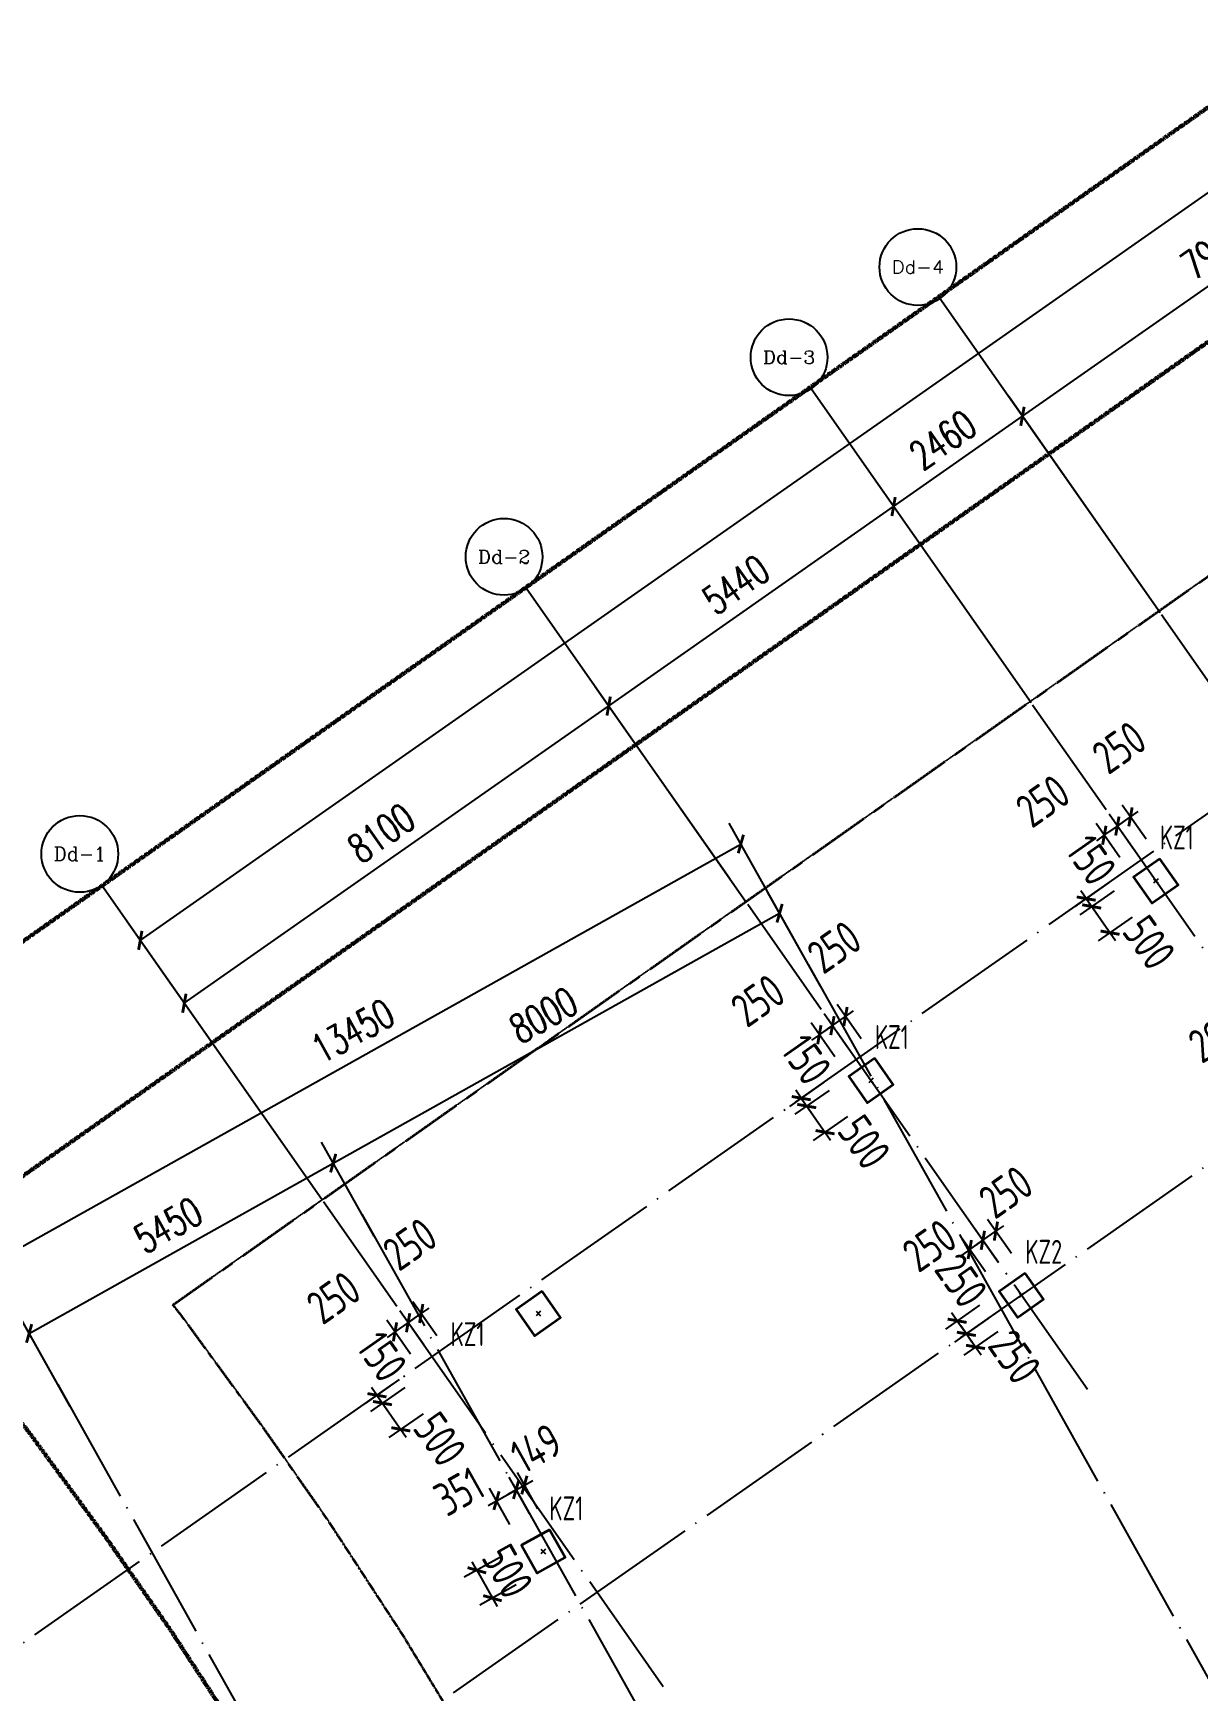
# Model space of a CAD drawing. Header units: millimetres. Extents: x 1089227 to 13101469, y 618865 to 10240562.
# Drawn here: x 1679340 to 1697552, y 4833629 to 4859553 of the extents above; entities that cross this region are included whole.
import ezdxf
from ezdxf.enums import TextEntityAlignment as Align

# ---------------------------------------------------------------- set-up
doc = ezdxf.new("R2010")
doc.units = ezdxf.units.MM
doc.header["$LTSCALE"] = 1000
doc.header["$PDMODE"] = 3
doc.header["$PDSIZE"] = 200
for name, pattern in [('A09-G-CTRL-用地红线+建筑退线_设计区$0$A02-G-MAIN-用地红线+退线_设计区$0$Redline1', [20, 10, -2, 2, -2, 2, -2]), ('A09-G-CTRL-用地红线+建筑退线_设计区$0$Controlline1', [12.8, 8, -1.6, 1.6, -1.6]), ('DOTE', [2.42, 2, -0.2, 0.02, -0.2])]:
    doc.linetypes.add(name, pattern=pattern)
doc.layers.get('0').update_dxf_attribs({"linetype": 'CONTINUOUS'})
doc.layers.get('Defpoints').update_dxf_attribs({"linetype": 'CONTINUOUS'})
for name, color, linetype, lineweight in [('A09-G-CTRL-用地红线+建筑退线_设计区$0$Z-REDL(用地红线)', 10, 'CONTINUOUS', 60), ('A09-G-CTRL-用地红线+建筑退线_设计区$0$Z-REDL-CTRL(建筑控制线)', 40, 'CONTINUOUS', 35), ('S-COLU', 30, 'CONTINUOUS', 0)]:
    doc.layers.add(name, color=color, linetype=linetype, lineweight=lineweight)
for name, color, linetype in [('AXIS', 3, 'CONTINUOUS'), ('AXIS_TEXT', 7, 'CONTINUOUS'), ('COLU_DIM', 3, 'CONTINUOUS'), ('COLU_NUM', 7, 'CONTINUOUS'), ('DOTE', 1, 'DOTE'), ('TK-TEXT', 7, 'CONTINUOUS'), ('单形心', 4, 'CONTINUOUS')]:
    doc.layers.add(name, color=color, linetype=linetype)
doc.layers.add('TK-MEMO', color=8, linetype='CONTINUOUS', plot=False)
doc.styles.add('_TCH_AXIS', font='COMPLEX', dxfattribs={"bigfont": 'AllInOneBig.shx'})
doc.styles.add('_TCH_DIM_T3', font='SIMPLEX', dxfattribs={"width": 0.705882, "bigfont": 'AllInOneBig.shx'})
doc.styles.add('COMPLEX', font='COMPLEX', dxfattribs={"bigfont": 'AllInOneBig.shx'})
doc.styles.add('SADITK', font='sadixcsg.shx', dxfattribs={"bigfont": 'AllInOneBig.shx'})
doc.styles.add('SADITK-SX', font='simfang.ttf', dxfattribs={"width": 0.7})
doc.styles.add('TSSD_Dimension', font='tssdeng.shx', dxfattribs={"width": 0.75, "bigfont": 'Hztxt.shx'})
doc.styles.add('TSSD_Label', font='Tssdeng.shx', dxfattribs={"width": 0.7, "bigfont": 'hztxt.shx'})
doc.dimstyles.new('_TCH_ARCH&&150', dxfattribs={"dimtxt": 446.25, "dimasz": 150, "dimexe": 375, "dimexo": 450, "dimgap": 189.375, "dimtad": 1, "dimdec": 0, "dimzin": 0, "dimdsep": 46, "dimtxsty": '_TCH_DIM_T3', "dimblk": 'ARCHTICK', "dimcen": 0.09, "dimclrt": 7, "dimazin": 2, "dimtfac": 1, "dimtdec": 0, "dimtix": 1, "dimtmove": 2, "dimatfit": 3, "dimfxl": 0, "dimtolj": 1, "dimtzin": 0, "dimarcsym": 0})
doc.dimstyles.new('TSSD_150_150', dxfattribs={"dimtxt": 525, "dimasz": 150, "dimexe": 225, "dimexo": 375, "dimgap": 150, "dimtad": 1, "dimdec": 0, "dimzin": 0, "dimdsep": 46, "dimtxsty": 'TSSD_Dimension', "dimblk": 'ARCHTICK', "dimblk1": 'ARCHTICK', "dimblk2": 'ARCHTICK', "dimcen": 0, "dimdle": 150, "dimclrt": 7, "dimadec": 0, "dimazin": 0, "dimtfac": 1, "dimtdec": 0, "dimtix": 1, "dimtmove": 2, "dimatfit": 3, "dimfxl": 0, "dimtolj": 1, "dimtzin": 0, "dimarcsym": 0})

# ---------------------------------------------------------------- blocks, each defined once
blk = doc.blocks.new('0323最综用地红线')
at = {"layer": 'A09-G-CTRL-用地红线+建筑退线_设计区$0$Z-REDL(用地红线)', "color": 1, "linetype": 'A09-G-CTRL-用地红线+建筑退线_设计区$0$A02-G-MAIN-用地红线+退线_设计区$0$Redline1', "ltscale": 0.0005}
for points in [[(8183461, 3517876), (8169550, 3509328), (8160131, 3503545), (8152099, 3498611), (8138696, 3502107), (8115930, 3542824), (8115518, 3543566), (8115083, 3544303), (8114192, 3545772), (8113134, 3547397), (8112184, 3548757), (8111024, 3550345), (8109764, 3551947), (8108980, 3552895), (8108279, 3553719), (8107449, 3554647), (8106876, 3555285), (8107102, 3555445), (8142901, 3580643), (8156927, 3591183), (8157094, 3591770), (8196348, 3620115)], [(8181891, 3520433), (8167979, 3511884), (8158561, 3506101), (8151618, 3501837), (8140691, 3504687), (8118551, 3544286), (8118121, 3545058), (8117658, 3545843), (8116732, 3547370), (8115621, 3549075), (8114626, 3550500), (8113415, 3552157), (8112100, 3553830), (8111334, 3554756), (8144666, 3578217), (8159537, 3589391), (8159695, 3589947), (8198106, 3617684)]]:
    blk.add_lwpolyline(points, dxfattribs=at)
at = {"layer": 'A09-G-CTRL-用地红线+建筑退线_设计区$0$Z-REDL-CTRL(建筑控制线)', "linetype": 'A09-G-CTRL-用地红线+建筑退线_设计区$0$Controlline1', "ltscale": 0.0005, "flags": 128}
blk.add_lwpolyline([(8299567, 3686108), (8326626, 3675265), (8336400, 3687495), (8338983, 3690878), (8341712, 3688883), (8341724, 3688834), (8348492, 3681996), (8336495, 3657264), (8335815, 3655857), (8334921, 3653765), (8334408, 3652495), (8333554, 3650188), (8332762, 3647815), (8332296, 3646270), (8331866, 3644682), (8331460, 3643007), (8331063, 3641145), (8330737, 3639422), (8330293, 3636480), (8330017, 3634043), (8329761, 3630317), (8329732, 3627942), (8329763, 3625708), (8329928, 3622644), (8330113, 3620704), (8330325, 3618642), (8330653, 3615645), (8331572, 3606971), (8333151, 3600656), (8334420, 3595620), (8335099, 3592902), (8332162, 3588340), (8329462, 3587873), (8325135, 3587049), (8322510, 3586515), (8319525, 3585891), (8317926, 3585544), (8316578, 3585249), (8315535, 3585011), (8313300, 3584499), (8310791, 3583894), (8309251, 3583537), (8305740, 3582637), (8303918, 3582156), (8302104, 3581668), (8299703, 3581012), (8297227, 3580315), (8295056, 3579682), (8292998, 3579074), (8290643, 3578358), (8288572, 3577710), (8287591, 3577398), (8286161, 3576940), (8284503, 3576401), (8282624, 3575767), (8281086, 3575247), (8278146, 3574222), (8273894, 3572680), (8272471, 3572149), (8271089, 3571640), (8267888, 3570407), (8264331, 3569000), (8260702, 3567515), (8258549, 3566609), (8254947, 3565066), (8252185, 3563832), (8250834, 3563232), (8249176, 3562470), (8247994, 3561930), (8245505, 3560754), (8242980, 3559544), (8239801, 3558013), (8237959, 3557076), (8235838, 3555996), (8233384, 3554698), (8228450, 3552051), (8226178, 3550787), (8222141, 3548504), (8215629, 3544667), (8213710, 3543497), (8193657, 3531175), (8180322, 3522990), (8166408, 3514440), (8156991, 3508658), (8151138, 3505062), (8142685, 3507267), (8121171, 3545747), (8120724, 3546549), (8120233, 3547383), (8119272, 3548967), (8118108, 3550752), (8117067, 3552244), (8115806, 3553970), (8115672, 3554140), (8146431, 3575790), (8162146, 3587599), (8162295, 3588125), (8199863, 3615253), (8204215, 3618404), (8231584, 3638167), (8260590, 3655826), (8295376, 3680010)], close=True, dxfattribs=at)
blk = doc.blocks.new('template_31-施工图_A0_A0_1.0000_3fa9c08c64a9101061c9a26412af947e', base_point=(-1189, 0))
at = {"layer": 'TK-MEMO', "style": 'SADITK', "width": 0.8}
for s, p in [('灰色文字和线型：不打印，请确保识别区内无其他图素；', (-1190.29, 956.19)), ('白色文字：不编辑时不打印，请勿超出所在区域。否则可能引起签章识别问题', (-1190.26, 919.14)), ('同一行需多名人员签字时，印刷体签名：1.同一行人名在同一单元中（图框、同个参照或块），若分多个，签字将出错；', (-1190.26, 882.09))]:
    blk.add_text(s, height=28.5, dxfattribs=at).set_placement(p, align=Align.BOTTOM_LEFT)
at = {"layer": 'TK-TEXT', "style": 'SADITK-SX', "width": 0.7}
for tag, p in [('市政会签', (-1176, 381.5)), ('园林会签', (-1176, 343.5)), ('幕墙会签', (-1176, 305.5)), ('装饰会签', (-1176, 267.5)), ('燃气会签', (-1176, 229.5)), ('暖通会签', (-1176, 191.5)), ('电气会签', (-1176, 153.5)), ('给排水会签', (-1176, 115.5)), ('结构会签', (-1176, 77.5)), ('建筑会签', (-1176, 39.5))]:
    blk.add_attdef(tag, text='', height=4, rotation=90, dxfattribs=at).set_placement(p, align=Align.MIDDLE_CENTER)
for tag, height, p in [('专业审定', 4, (1134.75, 268)), ('专业审核', 4, (1134.75, 248)), ('项目负责1', 4, (1134.75, 238)), ('项目负责2', 4, (1134.75, 228)), ('专业负责1', 4, (1134.75, 218)), ('专业负责2', 4, (1134.75, 208)), ('专业校对', 4, (1134.75, 198)), ('专业设计', 4, (1134.75, 188)), ('方案设计', 4, (1134.75, 178)), ('专业制图', 4, (1134.75, 168)), ('建设单位_001', 4, (1148.5, 140)), ('建设地点_001', 4, (1148.5, 124)), ('工程名称_001', 4, (1148.5, 106)), ('子项名称_001', 4, (1148.5, 86)), ('图纸名称_001', 4, (1148.5, 66)), ('版次', 4, (1129.5, 53)), ('日期', 4, (1165, 53)), ('图别', 4, (1129.5, 43)), ('图号', 4, (1165, 43)), ('合同号', 4, (1136, 30)), ('项目编号1', 2, (1114.06, 13.58)), ('阶段编号1', 2, (1132.25, 13.75)), ('子项编号1', 2, (1144.75, 13.75))]:
    blk.add_attdef(tag, text='', height=height, dxfattribs=at).set_placement(p, align=Align.MIDDLE_CENTER)
blk = doc.blocks.new('_ArchTick')
at = {"color": 0, "linetype": 'ByBlock', "const_width": 0.3}
blk.add_lwpolyline([(-0.71, -0.71), (0.71, 0.71)], dxfattribs=at)
blk = doc.blocks.new('*D416')
at = {"layer": 'AXIS', "color": 0, "lineweight": -2, "transparency": 16777216}
for p, q in [((-209784, 19436), (-211213, 21988)), ((-222765, 15090), (-211030, 21661)), ((-221519, 12865), (-222948, 15417))]:
    blk.add_line(p, q, dxfattribs=at)
at = {"layer": 'Defpoints', "color": 0, "transparency": 16777216}
for p in [(-211030, 21661), (-209564, 19043), (-221300, 12472)]:
    blk.add_point(p, dxfattribs=at)
at = {"layer": 'AXIS', "color": 0, "lineweight": -2, "transparency": 16777216, "xscale": 150, "yscale": 150, "zscale": 150}
for p, rotation in [((-211030, 21661), 29.2447278322574), ((-222765, 15090), 209.2447278322574)]:
    blk.add_blockref('_ArchTick', p, dxfattribs=dict(at, rotation=rotation))
at = {"layer": 'AXIS', "color": 7, "transparency": 16777216, "insert": (-217099, 18735), "char_height": 446.2, "attachment_point": 5, "rotation": 29.2447, "style": '_TCH_DIM_T3'}
blk.add_mtext('\\A1;13450', dxfattribs=at)
blk = doc.blocks.new('*D417')
at = {"layer": 'AXIS', "color": 0, "lineweight": -2, "transparency": 16777216}
for p, q in [((-216764, 15527), (-217587, 16997)), ((-222159, 14007), (-217404, 16670)), ((-221519, 12865), (-222342, 14335))]:
    blk.add_line(p, q, dxfattribs=at)
at = {"layer": 'Defpoints', "color": 0, "transparency": 16777216}
for p in [(-217404, 16670), (-216544, 15135), (-221300, 12472)]:
    blk.add_point(p, dxfattribs=at)
at = {"layer": 'AXIS', "color": 0, "lineweight": -2, "transparency": 16777216, "xscale": 150, "yscale": 150, "zscale": 150}
for p, rotation in [((-217404, 16670), 29.24472783225806), ((-222159, 14007), 209.2447278322581)]:
    blk.add_blockref('_ArchTick', p, dxfattribs=dict(at, rotation=rotation))
at = {"layer": 'AXIS', "color": 7, "transparency": 16777216, "insert": (-219983, 15699), "char_height": 446.2, "attachment_point": 5, "rotation": 29.2447, "style": '_TCH_DIM_T3'}
blk.add_mtext('\\A1;5450', dxfattribs=at)
blk = doc.blocks.new('*D418')
at = {"layer": 'AXIS', "color": 0, "lineweight": -2, "transparency": 16777216}
for p, q in [((-209784, 19436), (-210607, 20905)), ((-217404, 16670), (-210424, 20578)), ((-216764, 15527), (-217587, 16997))]:
    blk.add_line(p, q, dxfattribs=at)
at = {"layer": 'Defpoints', "color": 0, "transparency": 16777216}
for p in [(-210424, 20578), (-209564, 19043), (-216544, 15135)]:
    blk.add_point(p, dxfattribs=at)
at = {"layer": 'AXIS', "color": 0, "lineweight": -2, "transparency": 16777216, "xscale": 150, "yscale": 150, "zscale": 150}
for p, rotation in [((-210424, 20578), 29.24472783225697), ((-217404, 16670), 209.244727832257)]:
    blk.add_blockref('_ArchTick', p, dxfattribs=dict(at, rotation=rotation))
at = {"layer": 'AXIS', "color": 7, "transparency": 16777216, "insert": (-214115, 18984), "char_height": 446.2, "attachment_point": 5, "rotation": 29.2447, "style": '_TCH_DIM_T3'}
blk.add_mtext('\\A1;8000', dxfattribs=at)
blk = doc.blocks.new('_AXISO')
blk.add_circle((0, 0), 0.5)
at = {"layer": 'AXIS_TEXT', "style": 'COMPLEX', "width": 1.041667}
blk.add_attdef('A', text='', height=0.56, dxfattribs=at).set_placement((-0.25, -0.28), (0.25, -0.28), align=Align.FIT)
blk = doc.blocks.new('*D470')
at = {"layer": 'AXIS', "color": 0, "lineweight": -2, "transparency": 16777216}
for p, q in [((-36450, 143503), (-39246, 147497)), ((-220421, 20154), (-39031, 147189)), ((-217839, 16468), (-220636, 20461))]:
    blk.add_line(p, q, dxfattribs=at)
at = {"layer": 'Defpoints', "color": 0, "transparency": 16777216}
for p in [(-39031, 147189), (-36192, 143135), (-217581, 16100)]:
    blk.add_point(p, dxfattribs=at)
at = {"layer": 'AXIS', "color": 0, "lineweight": -2, "transparency": 16777216, "xscale": 150, "yscale": 150, "zscale": 150}
for p, rotation in [((-39031, 147189), 35.00532206532372), ((-220421, 20154), 215.0053220653237)]:
    blk.add_blockref('_ArchTick', p, dxfattribs=dict(at, rotation=rotation))
at = {"layer": 'AXIS', "color": 7, "transparency": 16777216, "insert": (-129962, 84010), "char_height": 446.2, "attachment_point": 5, "rotation": 35.0053, "style": '_TCH_DIM_T3'}
blk.add_mtext('\\A1;221450', dxfattribs=at)
blk = doc.blocks.new('*D471')
at = {"layer": 'AXIS', "color": 0, "lineweight": -2, "transparency": 16777216}
for p, q in [((-211204, 21115), (-213313, 24125)), ((-219732, 19171), (-213097, 23818)), ((-217839, 16468), (-219947, 19478))]:
    blk.add_line(p, q, dxfattribs=at)
at = {"layer": 'Defpoints', "color": 0, "transparency": 16777216}
for p in [(-213097, 23818), (-210946, 20746), (-217581, 16100)]:
    blk.add_point(p, dxfattribs=at)
at = {"layer": 'AXIS', "color": 0, "lineweight": -2, "transparency": 16777216, "xscale": 150, "yscale": 150, "zscale": 150}
for p, rotation in [((-213097, 23818), 35.00532206532461), ((-219732, 19171), 215.0053220653246)]:
    blk.add_blockref('_ArchTick', p, dxfattribs=dict(at, rotation=rotation))
at = {"layer": 'AXIS', "color": 7, "transparency": 16777216, "insert": (-216651, 21832), "char_height": 446.2, "attachment_point": 5, "rotation": 35.0053, "style": '_TCH_DIM_T3'}
blk.add_mtext('\\A1;8100', dxfattribs=at)
blk = doc.blocks.new('*D472')
at = {"layer": 'AXIS', "color": 0, "lineweight": -2, "transparency": 16777216}
for p, q in [((-206748, 24235), (-208857, 27246)), ((-213097, 23818), (-208642, 26938)), ((-211204, 21115), (-213313, 24125))]:
    blk.add_line(p, q, dxfattribs=at)
at = {"layer": 'Defpoints', "color": 0, "transparency": 16777216}
for p in [(-208642, 26938), (-206490, 23867), (-210946, 20746)]:
    blk.add_point(p, dxfattribs=at)
at = {"layer": 'AXIS', "color": 0, "lineweight": -2, "transparency": 16777216, "xscale": 150, "yscale": 150, "zscale": 150}
for p, rotation in [((-208642, 26938), 35.00532206532261), ((-213097, 23818), 215.0053220653226)]:
    blk.add_blockref('_ArchTick', p, dxfattribs=dict(at, rotation=rotation))
at = {"layer": 'AXIS', "color": 7, "transparency": 16777216, "insert": (-211106, 25716), "char_height": 446.2, "attachment_point": 5, "rotation": 35.0053, "style": '_TCH_DIM_T3'}
blk.add_mtext('\\A1;5440', dxfattribs=at)
blk = doc.blocks.new('*D473')
at = {"layer": 'AXIS', "color": 0, "lineweight": -2, "transparency": 16777216}
for p, q in [((-204733, 25647), (-206842, 28657)), ((-208642, 26938), (-206627, 28350)), ((-206748, 24235), (-208857, 27246))]:
    blk.add_line(p, q, dxfattribs=at)
at = {"layer": 'Defpoints', "color": 0, "transparency": 16777216}
for p in [(-206627, 28350), (-204475, 25278), (-206490, 23867)]:
    blk.add_point(p, dxfattribs=at)
at = {"layer": 'AXIS', "color": 0, "lineweight": -2, "transparency": 16777216, "xscale": 150, "yscale": 150, "zscale": 150}
for p, rotation in [((-206627, 28350), 35.0053220653228), ((-208642, 26938), 215.0053220653228)]:
    blk.add_blockref('_ArchTick', p, dxfattribs=dict(at, rotation=rotation))
at = {"layer": 'AXIS', "color": 7, "transparency": 16777216, "insert": (-207871, 27982), "char_height": 446.2, "attachment_point": 5, "rotation": 35.0053, "style": '_TCH_DIM_T3'}
blk.add_mtext('\\A1;2460', dxfattribs=at)
blk = doc.blocks.new('*D474')
at = {"layer": 'AXIS', "color": 0, "lineweight": -2, "transparency": 16777216}
for p, q in [((-198263, 30178), (-200371, 33189)), ((-206627, 28350), (-200156, 32881)), ((-204733, 25647), (-206842, 28657))]:
    blk.add_line(p, q, dxfattribs=at)
at = {"layer": 'Defpoints', "color": 0, "transparency": 16777216}
for p in [(-200156, 32881), (-198004, 29810), (-204475, 25278)]:
    blk.add_point(p, dxfattribs=at)
at = {"layer": 'AXIS', "color": 0, "lineweight": -2, "transparency": 16777216, "xscale": 150, "yscale": 150, "zscale": 150}
for p, rotation in [((-200156, 32881), 35.00532206532433), ((-206627, 28350), 215.0053220653243)]:
    blk.add_blockref('_ArchTick', p, dxfattribs=dict(at, rotation=rotation))
at = {"layer": 'AXIS', "color": 7, "transparency": 16777216, "insert": (-203628, 30953), "char_height": 446.2, "attachment_point": 5, "rotation": 35.0053, "style": '_TCH_DIM_T3'}
blk.add_mtext('\\A1;7900', dxfattribs=at)
blk = doc.blocks.new('BANWANG_XINGXIN')
at = {"color": 0}
for points in [[(0.71, 0.71), (-0.71, -0.71)], [(-0.71, 0.71), (0.71, -0.71)]]:
    blk.add_lwpolyline(points, dxfattribs=at)
blk = doc.blocks.new('*D1283')
at = {"layer": 'COLU_DIM', "color": 0, "lineweight": -2, "transparency": 16777216}
for p, q in [((1687099, 4836404), (1686781, 4836971)), ((1686454, 4836530), (1687022, 4836848)), ((1686793, 4836233), (1686475, 4836800))]:
    blk.add_line(p, q, dxfattribs=at)
at = {"layer": 'Defpoints', "color": 0, "transparency": 16777216}
for p in [(1686891, 4836775), (1687282, 4836077), (1686976, 4835906)]:
    blk.add_point(p, dxfattribs=at)
at = {"layer": 'COLU_DIM', "color": 0, "lineweight": -2, "transparency": 16777216, "xscale": 150, "yscale": 150, "zscale": 150}
for p, rotation in [((1686585, 4836604), 209.2381088890691), ((1686891, 4836775), 29.23810888906908)]:
    blk.add_blockref('_ArchTick', p, dxfattribs=dict(at, rotation=rotation))
at = {"layer": 'COLU_DIM', "color": 7, "transparency": 16777216, "insert": (1685999, 4836748), "char_height": 525, "attachment_point": 5, "rotation": 29.2381, "style": 'TSSD_Dimension'}
blk.add_mtext('\\A1;351', dxfattribs=at)
blk = doc.blocks.new('*D1284')
at = {"layer": 'COLU_DIM', "color": 0, "lineweight": -2, "transparency": 16777216}
for p, q in [((1687099, 4836404), (1686781, 4836971)), ((1687229, 4836477), (1686911, 4837044)), ((1686891, 4836775), (1686760, 4836702)), ((1686891, 4836775), (1687021, 4836848)), ((1687021, 4836848), (1687152, 4836921))]:
    blk.add_line(p, q, dxfattribs=at)
at = {"layer": 'Defpoints', "color": 0, "transparency": 16777216}
for p in [(1687021, 4836848), (1687282, 4836077), (1687412, 4836150)]:
    blk.add_point(p, dxfattribs=at)
at = {"layer": 'COLU_DIM', "color": 0, "lineweight": -2, "transparency": 16777216, "xscale": 150, "yscale": 150, "zscale": 150}
for p, rotation in [((1687021, 4836848), 209.2381088890691), ((1686891, 4836775), 29.23810888906906)]:
    blk.add_blockref('_ArchTick', p, dxfattribs=dict(at, rotation=rotation))
at = {"layer": 'COLU_DIM', "color": 7, "transparency": 16777216, "insert": (1687205, 4837423), "char_height": 525, "attachment_point": 5, "rotation": 29.2381, "style": 'TSSD_Dimension'}
blk.add_mtext('\\A1;149', dxfattribs=at)
blk = doc.blocks.new('*D1285')
at = {"layer": 'COLU_DIM', "color": 0, "lineweight": -2, "transparency": 16777216}
for p, q in [((1686648, 4835722), (1686081, 4835405)), ((1686278, 4835515), (1686204, 4835646)), ((1686278, 4835515), (1686522, 4835078)), ((1686893, 4835286), (1686326, 4834969)), ((1686522, 4835078), (1686595, 4834948))]:
    blk.add_line(p, q, dxfattribs=at)
at = {"layer": 'Defpoints', "color": 0, "transparency": 16777216}
for p in [(1686976, 4835906), (1687220, 4835469), (1686522, 4835078)]:
    blk.add_point(p, dxfattribs=at)
at = {"layer": 'COLU_DIM', "color": 0, "lineweight": -2, "transparency": 16777216, "xscale": 150, "yscale": 150, "zscale": 150}
for p, rotation in [((1686278, 4835515), 299.2381088690457), ((1686522, 4835078), 119.2381088690458)]:
    blk.add_blockref('_ArchTick', p, dxfattribs=dict(at, rotation=rotation))
at = {"layer": 'COLU_DIM', "color": 7, "transparency": 16777216, "insert": (1686760, 4835498), "char_height": 525, "attachment_point": 5, "rotation": 299.2381, "style": 'TSSD_Dimension'}
blk.add_mtext('\\A1;500', dxfattribs=at)
blk = doc.blocks.new('*D1286')
at = {"layer": 'COLU_DIM', "color": 0, "lineweight": -2, "transparency": 16777216}
for p, q in [((1696537, 4846806), (1696164, 4847338)), ((1696333, 4846662), (1695960, 4847195)), ((1696089, 4847010), (1696293, 4847154)), ((1696293, 4847154), (1696416, 4847240)), ((1696089, 4847010), (1695966, 4846924))]:
    blk.add_line(p, q, dxfattribs=at)
at = {"layer": 'Defpoints', "color": 0, "transparency": 16777216}
for p in [(1696293, 4847154), (1696548, 4846355), (1696752, 4846498)]:
    blk.add_point(p, dxfattribs=at)
at = {"layer": 'COLU_DIM', "color": 0, "lineweight": -2, "transparency": 16777216, "xscale": 150, "yscale": 150, "zscale": 150}
for p, rotation in [((1696293, 4847154), 215.0100000315028), ((1696089, 4847010), 35.01000003150274)]:
    blk.add_blockref('_ArchTick', p, dxfattribs=dict(at, rotation=rotation))
at = {"layer": 'COLU_DIM', "color": 7, "transparency": 16777216, "insert": (1695128, 4847546), "char_height": 525, "attachment_point": 5, "rotation": 35.01, "style": 'TSSD_Dimension'}
blk.add_mtext('\\A1;250', dxfattribs=at)
blk = doc.blocks.new('*D1287')
at = {"layer": 'COLU_DIM', "color": 0, "lineweight": -2, "transparency": 16777216}
for p, q in [((1696537, 4846806), (1696164, 4847338)), ((1696742, 4846949), (1696369, 4847481)), ((1696498, 4847297), (1696621, 4847383)), ((1696293, 4847154), (1696171, 4847068)), ((1696293, 4847154), (1696498, 4847297))]:
    blk.add_line(p, q, dxfattribs=at)
at = {"layer": 'Defpoints', "color": 0, "transparency": 16777216}
for p in [(1696498, 4847297), (1696957, 4846642), (1696752, 4846498)]:
    blk.add_point(p, dxfattribs=at)
at = {"layer": 'COLU_DIM', "color": 0, "lineweight": -2, "transparency": 16777216, "xscale": 150, "yscale": 150, "zscale": 150}
for p, rotation in [((1696293, 4847154), 35.01000003150274), ((1696498, 4847297), 215.0100000315028)]:
    blk.add_blockref('_ArchTick', p, dxfattribs=dict(at, rotation=rotation))
at = {"layer": 'COLU_DIM', "color": 7, "transparency": 16777216, "insert": (1696322, 4848383), "char_height": 525, "attachment_point": 5, "rotation": 35.01, "style": 'TSSD_Dimension'}
blk.add_mtext('\\A1;250', dxfattribs=at)
blk = doc.blocks.new('*D1288')
at = {"layer": 'COLU_DIM', "color": 0, "lineweight": -2, "transparency": 16777216}
for p, q in [((1696154, 4846263), (1695622, 4845890)), ((1696241, 4846140), (1695708, 4845767)), ((1695806, 4846019), (1695720, 4846142)), ((1695806, 4846019), (1695892, 4845896)), ((1695892, 4845896), (1695978, 4845773))]:
    blk.add_line(p, q, dxfattribs=at)
at = {"layer": 'Defpoints', "color": 0, "transparency": 16777216}
for p in [(1696462, 4846478), (1696548, 4846355), (1695892, 4845896)]:
    blk.add_point(p, dxfattribs=at)
at = {"layer": 'COLU_DIM', "color": 0, "lineweight": -2, "transparency": 16777216, "xscale": 150, "yscale": 150, "zscale": 150}
for p, rotation in [((1695806, 4846019), 305.0099999943431), ((1695892, 4845896), 125.0099999943431)]:
    blk.add_blockref('_ArchTick', p, dxfattribs=dict(at, rotation=rotation))
at = {"layer": 'COLU_DIM', "color": 7, "transparency": 16777216, "insert": (1695887, 4846623), "char_height": 525, "attachment_point": 5, "rotation": 305.01, "style": 'TSSD_Dimension'}
blk.add_mtext('\\A1;150', dxfattribs=at)
blk = doc.blocks.new('*D1289')
at = {"layer": 'COLU_DIM', "color": 0, "lineweight": -2, "transparency": 16777216}
for p, q in [((1696241, 4846140), (1695708, 4845767)), ((1695806, 4846019), (1696265, 4845364)), ((1696527, 4845730), (1695995, 4845357))]:
    blk.add_line(p, q, dxfattribs=at)
at = {"layer": 'Defpoints', "color": 0, "transparency": 16777216}
for p in [(1696548, 4846355), (1696835, 4845945), (1696179, 4845486)]:
    blk.add_point(p, dxfattribs=at)
at = {"layer": 'COLU_DIM', "color": 0, "lineweight": -2, "transparency": 16777216, "xscale": 150, "yscale": 150, "zscale": 150}
for p, rotation in [((1695892, 4845896), 125.0099999943431), ((1696179, 4845486), 305.0099999943431)]:
    blk.add_blockref('_ArchTick', p, dxfattribs=dict(at, rotation=rotation))
at = {"layer": 'COLU_DIM', "color": 7, "transparency": 16777216, "insert": (1696792, 4845331), "char_height": 525, "attachment_point": 5, "rotation": 305.01, "style": 'TSSD_Dimension'}
blk.add_mtext('\\A1;500', dxfattribs=at)
blk = doc.blocks.new('*D1294')
at = {"layer": 'COLU_DIM', "color": 0, "lineweight": -2, "transparency": 16777216}
for p, q in [((1692081, 4843685), (1691709, 4844217)), ((1691877, 4843542), (1691504, 4844074)), ((1691633, 4843890), (1691838, 4844033)), ((1691838, 4844033), (1691960, 4844119)), ((1691633, 4843890), (1691510, 4843804))]:
    blk.add_line(p, q, dxfattribs=at)
at = {"layer": 'Defpoints', "color": 0, "transparency": 16777216}
for p in [(1691838, 4844033), (1692092, 4843234), (1692297, 4843378)]:
    blk.add_point(p, dxfattribs=at)
at = {"layer": 'COLU_DIM', "color": 0, "lineweight": -2, "transparency": 16777216, "xscale": 150, "yscale": 150, "zscale": 150}
for p, rotation in [((1691633, 4843890), 35.00531487011988), ((1691838, 4844033), 215.0053148701199)]:
    blk.add_blockref('_ArchTick', p, dxfattribs=dict(at, rotation=rotation))
at = {"layer": 'COLU_DIM', "color": 7, "transparency": 16777216, "insert": (1690673, 4844426), "char_height": 525, "attachment_point": 5, "rotation": 35.0053, "style": 'TSSD_Dimension'}
blk.add_mtext('\\A1;250', dxfattribs=at)
blk = doc.blocks.new('*D1295')
at = {"layer": 'COLU_DIM', "color": 0, "lineweight": -2, "transparency": 16777216}
for p, q in [((1692081, 4843685), (1691709, 4844217)), ((1692286, 4843828), (1691913, 4844361)), ((1692042, 4844176), (1692165, 4844263)), ((1691838, 4844033), (1691715, 4843947)), ((1691838, 4844033), (1692042, 4844176))]:
    blk.add_line(p, q, dxfattribs=at)
at = {"layer": 'Defpoints', "color": 0, "transparency": 16777216}
for p in [(1692042, 4844176), (1692501, 4843521), (1692297, 4843378)]:
    blk.add_point(p, dxfattribs=at)
at = {"layer": 'COLU_DIM', "color": 0, "lineweight": -2, "transparency": 16777216, "xscale": 150, "yscale": 150, "zscale": 150}
for p, rotation in [((1692042, 4844176), 215.0053148701199), ((1691838, 4844033), 35.00531487011988)]:
    blk.add_blockref('_ArchTick', p, dxfattribs=dict(at, rotation=rotation))
at = {"layer": 'COLU_DIM', "color": 7, "transparency": 16777216, "insert": (1691867, 4845262), "char_height": 525, "attachment_point": 5, "rotation": 35.0053, "style": 'TSSD_Dimension'}
blk.add_mtext('\\A1;250', dxfattribs=at)
blk = doc.blocks.new('*D1296')
at = {"layer": 'COLU_DIM', "color": 0, "lineweight": -2, "transparency": 16777216}
for p, q in [((1691699, 4843142), (1691166, 4842769)), ((1691785, 4843019), (1691252, 4842646)), ((1691350, 4842898), (1691264, 4843021)), ((1691350, 4842898), (1691436, 4842775)), ((1691436, 4842775), (1691523, 4842653))]:
    blk.add_line(p, q, dxfattribs=at)
at = {"layer": 'Defpoints', "color": 0, "transparency": 16777216}
for p in [(1692006, 4843357), (1692092, 4843234), (1691436, 4842775)]:
    blk.add_point(p, dxfattribs=at)
at = {"layer": 'COLU_DIM', "color": 0, "lineweight": -2, "transparency": 16777216, "xscale": 150, "yscale": 150, "zscale": 150}
for p, rotation in [((1691350, 4842898), 305.005314848266), ((1691436, 4842775), 125.005314848266)]:
    blk.add_blockref('_ArchTick', p, dxfattribs=dict(at, rotation=rotation))
at = {"layer": 'COLU_DIM', "color": 7, "transparency": 16777216, "insert": (1691431, 4843502), "char_height": 525, "attachment_point": 5, "rotation": 305.0053, "style": 'TSSD_Dimension'}
blk.add_mtext('\\A1;150', dxfattribs=at)
blk = doc.blocks.new('*D1297')
at = {"layer": 'COLU_DIM', "color": 0, "lineweight": -2, "transparency": 16777216}
for p, q in [((1691785, 4843019), (1691252, 4842646)), ((1691350, 4842898), (1691809, 4842243)), ((1692071, 4842610), (1691539, 4842237))]:
    blk.add_line(p, q, dxfattribs=at)
at = {"layer": 'Defpoints', "color": 0, "transparency": 16777216}
for p in [(1692092, 4843234), (1692379, 4842825), (1691723, 4842366)]:
    blk.add_point(p, dxfattribs=at)
at = {"layer": 'COLU_DIM', "color": 0, "lineweight": -2, "transparency": 16777216, "xscale": 150, "yscale": 150, "zscale": 150}
for p, rotation in [((1691436, 4842775), 125.005314848266), ((1691723, 4842366), 305.005314848266)]:
    blk.add_blockref('_ArchTick', p, dxfattribs=dict(at, rotation=rotation))
at = {"layer": 'COLU_DIM', "color": 7, "transparency": 16777216, "insert": (1692336, 4842210), "char_height": 525, "attachment_point": 5, "rotation": 305.0053, "style": 'TSSD_Dimension'}
blk.add_mtext('\\A1;500', dxfattribs=at)
blk = doc.blocks.new('*D1298')
at = {"layer": 'COLU_DIM', "color": 0, "lineweight": -2, "transparency": 16777216}
for p, q in [((1685447, 4839038), (1685074, 4839571)), ((1685242, 4838895), (1684869, 4839427)), ((1684998, 4839243), (1685203, 4839386)), ((1685203, 4839386), (1685326, 4839473)), ((1684998, 4839243), (1684875, 4839157))]:
    blk.add_line(p, q, dxfattribs=at)
at = {"layer": 'Defpoints', "color": 0, "transparency": 16777216}
for p in [(1685203, 4839386), (1685457, 4838588), (1685662, 4838731)]:
    blk.add_point(p, dxfattribs=at)
at = {"layer": 'COLU_DIM', "color": 0, "lineweight": -2, "transparency": 16777216, "xscale": 150, "yscale": 150, "zscale": 150}
for p, rotation in [((1685203, 4839386), 215.0053148701199), ((1684998, 4839243), 35.00531487011988)]:
    blk.add_blockref('_ArchTick', p, dxfattribs=dict(at, rotation=rotation))
at = {"layer": 'COLU_DIM', "color": 7, "transparency": 16777216, "insert": (1684038, 4839779), "char_height": 525, "attachment_point": 5, "rotation": 35.0053, "style": 'TSSD_Dimension'}
blk.add_mtext('\\A1;250', dxfattribs=at)
blk = doc.blocks.new('*D1299')
at = {"layer": 'COLU_DIM', "color": 0, "lineweight": -2, "transparency": 16777216}
for p, q in [((1685447, 4839038), (1685074, 4839571)), ((1685651, 4839182), (1685279, 4839714)), ((1685408, 4839530), (1685531, 4839616)), ((1685203, 4839386), (1685080, 4839300)), ((1685203, 4839386), (1685408, 4839530))]:
    blk.add_line(p, q, dxfattribs=at)
at = {"layer": 'Defpoints', "color": 0, "transparency": 16777216}
for p in [(1685408, 4839530), (1685867, 4838875), (1685662, 4838731)]:
    blk.add_point(p, dxfattribs=at)
at = {"layer": 'COLU_DIM', "color": 0, "lineweight": -2, "transparency": 16777216, "xscale": 150, "yscale": 150, "zscale": 150}
for p, rotation in [((1685203, 4839386), 35.00531487011988), ((1685408, 4839530), 215.0053148701199)]:
    blk.add_blockref('_ArchTick', p, dxfattribs=dict(at, rotation=rotation))
at = {"layer": 'COLU_DIM', "color": 7, "transparency": 16777216, "insert": (1685232, 4840616), "char_height": 525, "attachment_point": 5, "rotation": 35.0053, "style": 'TSSD_Dimension'}
blk.add_mtext('\\A1;250', dxfattribs=at)
blk = doc.blocks.new('*D1300')
at = {"layer": 'COLU_DIM', "color": 0, "lineweight": -2, "transparency": 16777216}
for p, q in [((1685064, 4838496), (1684531, 4838123)), ((1685150, 4838373), (1684617, 4838000)), ((1684716, 4838252), (1684630, 4838375)), ((1684716, 4838252), (1684802, 4838129)), ((1684802, 4838129), (1684888, 4838006))]:
    blk.add_line(p, q, dxfattribs=at)
at = {"layer": 'Defpoints', "color": 0, "transparency": 16777216}
for p in [(1685371, 4838711), (1685457, 4838588), (1684802, 4838129)]:
    blk.add_point(p, dxfattribs=at)
at = {"layer": 'COLU_DIM', "color": 0, "lineweight": -2, "transparency": 16777216, "xscale": 150, "yscale": 150, "zscale": 150}
for p, rotation in [((1684716, 4838252), 305.005314848266), ((1684802, 4838129), 125.005314848266)]:
    blk.add_blockref('_ArchTick', p, dxfattribs=dict(at, rotation=rotation))
at = {"layer": 'COLU_DIM', "color": 7, "transparency": 16777216, "insert": (1684796, 4838856), "char_height": 525, "attachment_point": 5, "rotation": 305.0053, "style": 'TSSD_Dimension'}
blk.add_mtext('\\A1;150', dxfattribs=at)
blk = doc.blocks.new('*D1301')
at = {"layer": 'COLU_DIM', "color": 0, "lineweight": -2, "transparency": 16777216}
for p, q in [((1685150, 4838373), (1684617, 4838000)), ((1684716, 4838252), (1685175, 4837596)), ((1685437, 4837963), (1684904, 4837590))]:
    blk.add_line(p, q, dxfattribs=at)
at = {"layer": 'Defpoints', "color": 0, "transparency": 16777216}
for p in [(1685457, 4838588), (1685744, 4838178), (1685089, 4837719)]:
    blk.add_point(p, dxfattribs=at)
at = {"layer": 'COLU_DIM', "color": 0, "lineweight": -2, "transparency": 16777216, "xscale": 150, "yscale": 150, "zscale": 150}
for p, rotation in [((1684802, 4838129), 125.005314848266), ((1685089, 4837719), 305.005314848266)]:
    blk.add_blockref('_ArchTick', p, dxfattribs=dict(at, rotation=rotation))
at = {"layer": 'COLU_DIM', "color": 7, "transparency": 16777216, "insert": (1685701, 4837564), "char_height": 525, "attachment_point": 5, "rotation": 305.0053, "style": 'TSSD_Dimension'}
blk.add_mtext('\\A1;500', dxfattribs=at)
blk = doc.blocks.new('*D1302')
at = {"layer": 'COLU_DIM', "color": 0, "lineweight": -2, "transparency": 16777216}
for p, q in [((1694433, 4840327), (1694061, 4840859)), ((1694229, 4840183), (1693856, 4840716)), ((1693985, 4840531), (1694190, 4840675)), ((1694190, 4840675), (1694312, 4840761)), ((1693985, 4840531), (1693862, 4840445))]:
    blk.add_line(p, q, dxfattribs=at)
at = {"layer": 'Defpoints', "color": 0, "transparency": 16777216}
for p in [(1694190, 4840675), (1694444, 4839876), (1694649, 4840019)]:
    blk.add_point(p, dxfattribs=at)
at = {"layer": 'COLU_DIM', "color": 0, "lineweight": -2, "transparency": 16777216, "xscale": 150, "yscale": 150, "zscale": 150}
for p, rotation in [((1694190, 4840675), 215.0053148701199), ((1693985, 4840531), 35.00531487011988)]:
    blk.add_blockref('_ArchTick', p, dxfattribs=dict(at, rotation=rotation))
at = {"layer": 'COLU_DIM', "color": 7, "transparency": 16777216, "insert": (1693356, 4840594), "char_height": 525, "attachment_point": 5, "rotation": 35.0053, "style": 'TSSD_Dimension'}
blk.add_mtext('\\A1;250', dxfattribs=at)
blk = doc.blocks.new('*D1303')
at = {"layer": 'COLU_DIM', "color": 0, "lineweight": -2, "transparency": 16777216}
for p, q in [((1694433, 4840327), (1694061, 4840859)), ((1694638, 4840470), (1694265, 4841002)), ((1694394, 4840818), (1694517, 4840904)), ((1694190, 4840675), (1694067, 4840589)), ((1694190, 4840675), (1694394, 4840818))]:
    blk.add_line(p, q, dxfattribs=at)
at = {"layer": 'Defpoints', "color": 0, "transparency": 16777216}
for p in [(1694394, 4840818), (1694853, 4840163), (1694649, 4840019)]:
    blk.add_point(p, dxfattribs=at)
at = {"layer": 'COLU_DIM', "color": 0, "lineweight": -2, "transparency": 16777216, "xscale": 150, "yscale": 150, "zscale": 150}
for p, rotation in [((1694190, 4840675), 35.00531487011988), ((1694394, 4840818), 215.0053148701199)]:
    blk.add_blockref('_ArchTick', p, dxfattribs=dict(at, rotation=rotation))
at = {"layer": 'COLU_DIM', "color": 7, "transparency": 16777216, "insert": (1694550, 4841431), "char_height": 525, "attachment_point": 5, "rotation": 35.0053, "style": 'TSSD_Dimension'}
blk.add_mtext('\\A1;250', dxfattribs=at)
blk = doc.blocks.new('*D1304')
at = {"layer": 'COLU_DIM', "color": 0, "lineweight": -2, "transparency": 16777216}
for p, q in [((1694137, 4839661), (1693604, 4839288)), ((1693788, 4839417), (1693702, 4839540)), ((1694280, 4839456), (1693748, 4839083)), ((1693788, 4839417), (1693932, 4839212)), ((1693932, 4839212), (1694018, 4839089))]:
    blk.add_line(p, q, dxfattribs=at)
at = {"layer": 'Defpoints', "color": 0, "transparency": 16777216}
for p in [(1694444, 4839876), (1694587, 4839671), (1693932, 4839212)]:
    blk.add_point(p, dxfattribs=at)
at = {"layer": 'COLU_DIM', "color": 0, "lineweight": -2, "transparency": 16777216, "xscale": 150, "yscale": 150, "zscale": 150}
for p, rotation in [((1693788, 4839417), 305.005314848266), ((1693932, 4839212), 125.005314848266)]:
    blk.add_blockref('_ArchTick', p, dxfattribs=dict(at, rotation=rotation))
at = {"layer": 'COLU_DIM', "color": 7, "transparency": 16777216, "insert": (1693852, 4840046), "char_height": 525, "attachment_point": 5, "rotation": 305.0053, "style": 'TSSD_Dimension'}
blk.add_mtext('\\A1;250', dxfattribs=at)
blk = doc.blocks.new('*D1305')
at = {"layer": 'COLU_DIM', "color": 0, "lineweight": -2, "transparency": 16777216}
for p, q in [((1694280, 4839456), (1693748, 4839083)), ((1693932, 4839212), (1693846, 4839335)), ((1694423, 4839251), (1693891, 4838879)), ((1693932, 4839212), (1694075, 4839008)), ((1694075, 4839008), (1694161, 4838885))]:
    blk.add_line(p, q, dxfattribs=at)
at = {"layer": 'Defpoints', "color": 0, "transparency": 16777216}
for p in [(1694587, 4839671), (1694731, 4839467), (1694075, 4839008)]:
    blk.add_point(p, dxfattribs=at)
at = {"layer": 'COLU_DIM', "color": 0, "lineweight": -2, "transparency": 16777216, "xscale": 150, "yscale": 150, "zscale": 150}
for p, rotation in [((1693932, 4839212), 305.005314848266), ((1694075, 4839008), 125.005314848266)]:
    blk.add_blockref('_ArchTick', p, dxfattribs=dict(at, rotation=rotation))
at = {"layer": 'COLU_DIM', "color": 7, "transparency": 16777216, "insert": (1694688, 4838852), "char_height": 525, "attachment_point": 5, "rotation": 305.0053, "style": 'TSSD_Dimension'}
blk.add_mtext('\\A1;250', dxfattribs=at)
blk = doc.blocks.new('*D1310')
at = {"layer": 'COLU_DIM', "color": 0, "lineweight": -2, "transparency": 16777216}
for p, q in [((1698927, 4843508), (1698610, 4844075)), ((1698463, 4843735), (1698332, 4843662)), ((1698671, 4843364), (1698353, 4843931)), ((1698463, 4843735), (1698720, 4843879)), ((1698720, 4843879), (1698851, 4843952))]:
    blk.add_line(p, q, dxfattribs=at)
at = {"layer": 'Defpoints', "color": 0, "transparency": 16777216}
for p in [(1698720, 4843879), (1699110, 4843181), (1698854, 4843037)]:
    blk.add_point(p, dxfattribs=at)
at = {"layer": 'COLU_DIM', "color": 0, "lineweight": -2, "transparency": 16777216, "xscale": 150, "yscale": 150, "zscale": 150}
for p, rotation in [((1698720, 4843879), 209.2447278163927), ((1698463, 4843735), 29.24472781639273)]:
    blk.add_blockref('_ArchTick', p, dxfattribs=dict(at, rotation=rotation))
at = {"layer": 'COLU_DIM', "color": 7, "transparency": 16777216, "insert": (1697837, 4843857), "char_height": 525, "attachment_point": 5, "rotation": 29.2447, "style": 'TSSD_Dimension'}
blk.add_mtext('\\A1;294', dxfattribs=at)
blk = doc.blocks.new('裙房轴网260428')
at = {"layer": 'AXIS'}
for p, q in [((-204475.3, 25278), (-207917.3, 30192.6)), ((-206490.3, 23866.8), (-209932.2, 28781.4)), ((-210946.2, 20746.1), (-214388.1, 25660.7)), ((-217580.9, 16099.6), (-221022.8, 21014.1))]:
    blk.add_line(p, q, dxfattribs=at)
at = {"layer": 'DOTE', "color": 16}
blk.add_line((-224051, 7905.7), (-46757, 132072.8), dxfattribs=at)
at = {"layer": 'DOTE', "color": 16, "linetype": 'DOTE'}
for p, q in [((-221469.5, 4219.8), (-44175.6, 128386.9)), ((-199140.4, 17660.4), (-204475.3, 25278)), ((-201155.4, 16249.2), (-206490.3, 23866.8)), ((-205611.3, 13128.5), (-210946.2, 20746.1)), ((-209975.5, 19777.9), (-170146.2, -51357.7)), ((-212246, 8481.9), (-217580.9, 16099.6)), ((-216955.8, 15869.5), (-177126.5, -55266.1)), ((-221711.1, 13207), (-181881.9, -57928.6))]:
    blk.add_line(p, q, dxfattribs=at)
at = {"layer": 'AXIS'}
ref = blk.add_blockref('_AXISO', (-208261.4, 30684), dxfattribs=dict(at, xscale=1200, yscale=1200, zscale=1200))
ref.add_attrib('A', 'Dd-4', dxfattribs={"layer": 'AXIS_TEXT', "height": 201.47, "style": '_TCH_AXIS'}).set_placement((-208669.2, 30583.3), (-207853.7, 30583.3), align=Align.FIT)
ref = blk.add_blockref('_AXISO', (-210276.4, 29272.9), dxfattribs=dict(at, xscale=1200, yscale=1200, zscale=1200))
ref.add_attrib('A', 'Dd-3', dxfattribs={"layer": 'AXIS_TEXT', "height": 206.04, "style": '_TCH_AXIS'}).set_placement((-210683.6, 29169.8), (-209869.3, 29169.8), align=Align.FIT)
ref = blk.add_blockref('_AXISO', (-214732.3, 26152.2), dxfattribs=dict(at, xscale=1200, yscale=1200, zscale=1200))
ref.add_attrib('A', 'Dd-2', dxfattribs={"layer": 'AXIS_TEXT', "height": 206.04, "style": '_TCH_AXIS'}).set_placement((-215139.5, 26049.2), (-214325.2, 26049.2), align=Align.FIT)
ref = blk.add_blockref('_AXISO', (-221367, 21505.6), dxfattribs=dict(at, xscale=1200, yscale=1200, zscale=1200))
ref.add_attrib('A', 'Dd-1', dxfattribs={"layer": 'AXIS_TEXT', "height": 218.38, "style": '_TCH_AXIS'}).set_placement((-221772.6, 21396.4), (-220961.5, 21396.4), align=Align.FIT)
for p1, p2, distance, picture, middle in [((-217580.9, 16099.6), (-36191.5, 143134.9), 4950, '*D470', (-129962.4, 84009.6)), ((-204475.3, 25278), (-198004.5, 29809.8), 3750, '*D474', (-203627.7, 30953.4)), ((-206490.3, 23866.8), (-204475.3, 25278), 3750, '*D473', (-207870.7, 27981.9)), ((-210946.2, 20746.1), (-206490.3, 23866.8), 3750, '*D472', (-211106.1, 25716)), ((-217580.9, 16099.6), (-210946.2, 20746.1), 3750, '*D471', (-216651.4, 21832.3)), ((-221299.6, 12472), (-209563.9, 19042.9), 3000, '*D416', (-217098.9, 18735)), ((-216544.3, 15134.6), (-209563.9, 19042.9), 1759.7, '*D418', (-214115.3, 18984)), ((-221299.6, 12472), (-216544.3, 15134.6), 1759.7, '*D417', (-219983.1, 15698.6))]:
    dim = blk.add_aligned_dim(p1=p1, p2=p2, distance=distance, dimstyle='_TCH_ARCH&&150', dxfattribs=at)
    dim.commit()
    dim.dimension.update_dxf_attribs({"geometry": picture, "text_midpoint": middle})
blk = doc.blocks.new('04地块地下轴网260428')
blk.add_blockref('裙房轴网260428', (0, 0))

msp = doc.modelspace()

# ---------------------------------------------------------------- linework, layer by layer
at = {"layer": 'S-COLU', "lineweight": 35}
for points in [[(1696957.174, 4846641.855), (1696547.648, 4846354.995), (1696834.522, 4845945.478), (1697244.048, 4846232.338)], [(1692501.312, 4843521.185), (1692091.763, 4843234.358), (1692378.589, 4842824.809), (1692788.139, 4843111.635)], [(1694853.288, 4840162.88), (1694443.738, 4839876.053), (1694730.564, 4839466.504), (1695140.114, 4839753.33)], [(1687299.709, 4839878.263), (1686890.16, 4839591.436), (1687176.986, 4839181.887), (1687586.535, 4839468.713)], [(1687412.004, 4836149.752), (1686975.706, 4835905.532), (1687219.94, 4835469.241), (1687656.239, 4835713.461)]]:
    msp.add_lwpolyline(points, close=True, dxfattribs=at)

# ---------------------------------------------------------------- block references
at = {"xscale": 150, "yscale": 150, "zscale": 150, "rotation": 35.00532206532363}
msp.add_blockref('template_31-施工图_A0_A0_1.0000_3fa9c08c64a9101061c9a26412af947e', (1698846.852, 4721512.469), dxfattribs=at)
for name, p in [('0323最综用地红线', (-6434145.536, 1285525.343)), ('04地块地下轴网260428', (1901435.755, 4825211.796))]:
    msp.add_blockref(name, p)
at = {"layer": '单形心', "xscale": 50, "yscale": 50, "zscale": 50}
for p in [(1696895.848, 4846293.666), (1692439.951, 4843172.997), (1694791.926, 4839814.692), (1687238.347, 4839530.075), (1687315.972, 4835809.497)]:
    msp.add_blockref('BANWANG_XINGXIN', p, dxfattribs=at)

# ---------------------------------------------------------------- texts
at = {"layer": 'COLU_NUM', "style": 'TSSD_Label', "width": 0.7}
for s, p in [('KZ1', (1696957.174, 4846786.855)), ('KZ1', (1692501.312, 4843666.185)), ('KZ2', (1694853.288, 4840307.88)), ('KZ1', (1685866.612, 4839019.599)), ('KZ1', (1687412.004, 4836294.752))]:
    msp.add_text(s, height=375, dxfattribs=at).set_placement(p)

# ---------------------------------------------------------------- dimensions: what is measured, and where the dimension line sits
at = {"layer": 'COLU_DIM', "color": 3}
for base, p1, p2, angle, picture, middle in [((1696498.199, 4847297.096), (1696752.445, 4846498.448), (1696957.174, 4846641.855), 35.01, '*D1287', (1696322.456, 4848382.708)), ((1696293.469, 4847153.69), (1696547.648, 4846354.995), (1696752.445, 4846498.448), 35.01, '*D1286', (1695128.452, 4847546.347)), ((1695892.407, 4845896.019), (1696461.591, 4846477.853), (1696547.648, 4846354.995), 305.01, '*D1288', (1695886.834, 4846622.968)), ((1696179.267, 4845486.493), (1696547.648, 4846354.995), (1696834.508, 4845945.469), 305.01, '*D1289', (1696791.876, 4845330.913)), ((1692042.39, 4844176.464), (1692296.538, 4843377.771), (1692501.312, 4843521.185), 35.0053149, '*D1295', (1691866.736, 4845262.09)), ((1691837.616, 4844033.05), (1692091.763, 4843234.358), (1692296.538, 4843377.771), 35.0053149, '*D1294', (1690672.663, 4844425.826)), ((1698719.637, 4843878.71), (1698853.719, 4843036.921), (1699110.47, 4843180.677), 29.2447278, '*D1310', (1697836.901, 4843857.218)), ((1691436.484, 4842775.436), (1692005.715, 4843357.223), (1692091.763, 4843234.358), 305.0053148, '*D1296', (1691430.97, 4843502.385)), ((1691723.31, 4842365.887), (1692091.763, 4843234.358), (1692378.589, 4842824.809), 305.0053148, '*D1297', (1692335.907, 4842210.257)), ((1694394.366, 4840818.159), (1694648.513, 4840019.467), (1694853.288, 4840162.88), 35.0053149, '*D1303', (1694549.996, 4841430.756)), ((1685407.69, 4839529.878), (1685661.838, 4838731.186), (1685866.612, 4838874.599), 35.0053149, '*D1299', (1685232.036, 4840615.505)), ((1694189.591, 4840674.746), (1694443.738, 4839876.053), (1694648.513, 4840019.467), 35.0053149, '*D1302', (1693355.923, 4840594.492)), ((1693931.872, 4839212.357), (1694443.738, 4839876.053), (1694587.151, 4839671.279), 305.0053148, '*D1304', (1693851.619, 4840046.025)), ((1685202.916, 4839386.465), (1685457.063, 4838587.773), (1685661.838, 4838731.186), 35.0053149, '*D1298', (1684037.963, 4839779.241)), ((1694075.285, 4839007.582), (1694587.151, 4839671.279), (1694730.564, 4839466.504), 305.0053148, '*D1305', (1694687.882, 4838851.952)), ((1684801.784, 4838128.851), (1685371.015, 4838710.638), (1685457.063, 4838587.773), 305.0053148, '*D1300', (1684796.27, 4838855.8)), ((1685088.61, 4837719.302), (1685457.063, 4838587.773), (1685743.889, 4838178.223), 305.0053148, '*D1301', (1685701.207, 4837563.671)), ((1687021.252, 4836847.83), (1687281.949, 4836076.953), (1687412.004, 4836149.752), 29.2381089, '*D1284', (1687204.615, 4837423.195)), ((1686891.197, 4836775.031), (1686975.706, 4835905.532), (1687281.949, 4836076.953), 29.2381089, '*D1283', (1685998.627, 4836748.138))]:
    dim = msp.add_linear_dim(base=base, p1=p1, p2=p2, angle=angle, dimstyle='TSSD_150_150', dxfattribs=at)
    dim.commit()
    dim.dimension.update_dxf_attribs({"geometry": picture, "text_midpoint": middle, "dimtype": 160})
dim = msp.add_linear_dim(base=(1686521.848, 4835078.481), p1=(1686975.706, 4835905.532), p2=(1687219.926, 4835469.233), angle=299.2381089, dimstyle='TSSD_150_150', dxfattribs=at)
dim.commit()
dim.dimension.update_dxf_attribs({"geometry": '*D1285', "text_midpoint": (1686759.684, 4835498.112)})

doc.saveas('drawing.dxf')
